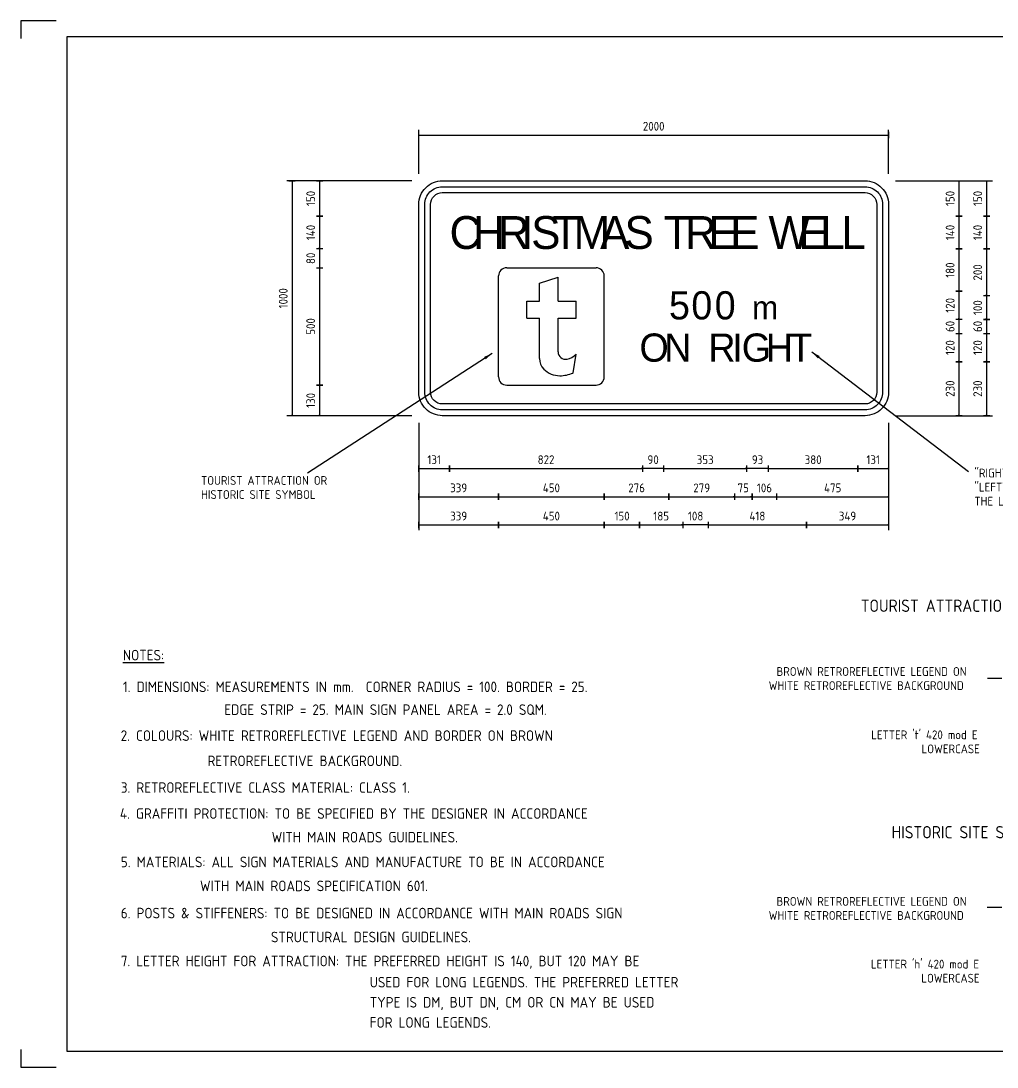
# Model space of a CAD drawing. Extents: x 0 to 420, y 0 to 297.
# Drawn here: x 0 to 277.1, y 0 to 297 of the extents above; entities that cross this region are included whole.
import ezdxf
from ezdxf.enums import TextEntityAlignment as Align

# ---------------------------------------------------------------- set-up
doc = ezdxf.new("R2010")
doc.units = 0
doc.header["$LTSCALE"] = 12
doc.header["$MEASUREMENT"] = 0
doc.layers.get('0').update_dxf_attribs({"linetype": 'CONTINUOUS'})
for name, color, linetype in [('L35', 3, 'CONTINUOUS'), ('T25', 1, 'CONTINUOUS'), ('T35', 3, 'CONTINUOUS'), ('TBLK18', 4, 'CONTINUOUS'), ('TBLK25', 1, 'CONTINUOUS'), ('TBLK35', 3, 'CONTINUOUS'), ('TBLK50', 7, 'CONTINUOUS')]:
    doc.layers.add(name, color=color, linetype=linetype)
doc.styles.add('CSERIES', font='Cseries')
doc.styles.add('DSERIES', font='Dseries')
doc.styles.add('ISO', font='iso')
doc.styles.add('MESERIES', font='MEseries')

# ---------------------------------------------------------------- blocks, each defined once
blk = doc.blocks.new('BLK5')
at = {"layer": 'L35', "style": 'DSERIES'}
for s, p in [('5', (0, 0)), ('0', (6.35, 0)), ('0', (12.98, 0))]:
    blk.add_text(s, height=8, dxfattribs=at).set_placement(p)
blk = doc.blocks.new('BLK9')
at = {"layer": 'L35', "style": 'MESERIES'}
blk.add_text('m', height=6.67, dxfattribs=at).set_placement((0, 0))
blk = doc.blocks.new('TOURIST5')
at = {"layer": 'L35'}
for p, q in [((35, 500), (415, 500)), ((0, 35), (0, 465)), ((174.1, 434.6), (253.6, 460)), ((253.6, 358.1), (253.6, 460)), ((450, 35), (450, 465)), ((174.1, 358.1), (174.1, 434.6)), ((120, 285), (120, 358.1)), ((120, 358.1), (174.1, 358.1)), ((253.6, 358.1), (330, 358.1)), ((330, 285), (330, 358.1)), ((120, 285), (174.1, 285)), ((174.1, 113.2), (174.1, 285)), ((253.6, 141.8), (253.6, 285)), ((253.6, 285), (330, 285)), ((317.3, 51.7), (330, 132.3)), ((35, 0), (415, 0))]:
    blk.add_line(p, q, dxfattribs=at)
for centre, radius, start, end in [((35, 465), 35, 90, 180), ((415, 465), 35, 0, 90), ((285.4, 141.8), 31.8, 180, 281.537), ((237.7, 113.2), 63.6, 180, 224.432), ((281.4, 173.4), 63.6, 279.3622, 319.7006), ((260.4, 135.4), 95.4, 224.432, 270.5043), ((260, 186.3), 146.3, 270.5043, 293.0357), ((35, 35), 35, 180, 270), ((415, 35), 35, 270, 0)]:
    blk.add_arc(centre, radius, start, end, dxfattribs=at)
blk = doc.blocks.new('IBLK1')
at = {"layer": 'L35', "xscale": 0.066666666666667, "yscale": 0.066666666666667, "zscale": 0.066666666666667}
blk.add_blockref('TOURIST5', (0, 0), dxfattribs=at)
blk = doc.blocks.new('BLK3')
at = {"layer": 'L35', "style": 'CSERIES'}
for s, p in [('W', (0, 0)), ('E', (8.46, 0)), ('L', (14.68, 0)), ('L', (20.69, 0))]:
    blk.add_text(s, height=9.33, dxfattribs=at).set_placement(p)
blk = doc.blocks.new('BLK2')
at = {"layer": 'L35', "style": 'CSERIES'}
for s, p in [('T', (0, 0)), ('R', (6.04, 0)), ('E', (12.66, 0)), ('E', (18.88, 0))]:
    blk.add_text(s, height=9.33, dxfattribs=at).set_placement(p)
blk = doc.blocks.new('BLK1')
at = {"layer": 'L35', "style": 'CSERIES'}
for s, p in [('C', (0, 0)), ('H', (6.68, 0)), ('R', (13.76, 0)), ('I', (20.38, 0)), ('S', (23.18, 0)), ('T', (29.18, 0)), ('M', (35.22, 0)), ('A', (42.75, 0)), ('S', (49.67, 0))]:
    blk.add_text(s, height=9.33, dxfattribs=at).set_placement(p)
blk = doc.blocks.new('BLK11')
at = {"layer": 'L35', "style": 'DSERIES'}
for s, p in [('R', (0, 0)), ('I', (6.78, 0)), ('G', (9.48, 0)), ('H', (16.32, 0)), ('T', (22.98, 0))]:
    blk.add_text(s, height=8, dxfattribs=at).set_placement(p)
blk = doc.blocks.new('BLK10')
at = {"layer": 'L35', "style": 'DSERIES'}
for s, p in [('O', (0, 0)), ('N', (7.02, 0))]:
    blk.add_text(s, height=8, dxfattribs=at).set_placement(p)
blk = doc.blocks.new('SGNDIM')
for p, q in [((0, 0), (-1, 0)), ((0, 4.5), (0, -4.5))]:
    blk.add_line(p, q)
blk = doc.blocks.new('A25')
at = {"color": 1, "linetype": 'ByBlock'}
blk.add_solid([(2.5, 0.42), (2.5, -0.42), (0, 0)], dxfattribs=at)
blk = doc.blocks.new('A3BBLK')
at = {"layer": 'TBLK25'}
for p, q in [((10, 297), (0, 297)), ((0, 297), (0, 292)), ((0, 5), (0, 0)), ((0, 0), (10, 0))]:
    blk.add_line(p, q, dxfattribs=at)
at = {"layer": 'TBLK50'}
for p, q in [((415.5, 292.5), (13, 292.5)), ((13, 292.5), (13, 4.5)), ((13, 4.5), (415.5, 4.5))]:
    blk.add_line(p, q, dxfattribs=at)
blk = doc.blocks.new('TBLK')
blk.add_blockref('A3BBLK', (0, 0))
at = {"layer": 'TBLK18', "style": 'ISO'}
blk.add_attdef('MR_DIRECTORATE', text='', height=1.5, dxfattribs=at).set_placement((381.5, 67.12), align=Align.CENTER)
for tag, p in [('STREET_NAME', (355.51, 61.1)), ('SUBURB_POSTCODE', (388.49, 61.1)), ('TELEPHONE_NO.', (368.31, 58.84)), ('FAX_NO.', (393.56, 58.84))]:
    blk.add_attdef(tag, p, '', height=1.5, dxfattribs=at)
at = {"layer": 'TBLK25', "style": 'ISO'}
for tag, height, p in [('MR_BRANCH', 2, (381.5, 64.2)), ('ROAD_SECTION', 1.75, (384.5, 29.16)), ('SLK', 1.75, (384.5, 26.11)), ('CHAINAGE', 1.75, (384.5, 19.21)), ('DRG_TYPE_03', 1.75, (360.51, 11.5)), ('DRG_TYPE_02', 1.75, (360.51, 8.36)), ('DRG_TYPE_01', 1.75, (360.3, 5.42))]:
    blk.add_attdef(tag, text='', height=height, dxfattribs=at).set_placement(p, align=Align.CENTER)
for tag, p, height in [('FILE_NUMBER', (371.77, 53.24), 2.5), ('DESIGNED_/_DRAWN', (371.77, 48.49), 2), ('VERIFIED', (371.77, 43.49), 2), ('APPROVED', (371.77, 38.49), 2), ('LOCAL_AUTHORITY', (370.48, 16.73), 1.25)]:
    blk.add_attdef(tag, p, '', height=height, dxfattribs=at)
at = {"layer": 'TBLK35', "style": 'ISO', "width": 0.9}
for tag, p in [('ROAD_PROJECT&NUMBER', (384.5, 32.23)), ('DRAWING_DESCRIPTION', (384.5, 22.29))]:
    blk.add_attdef(tag, text='', height=2.5, dxfattribs=at).set_placement(p, align=Align.CENTER)
at = {"layer": 'TBLK50', "style": 'ISO'}
blk.add_attdef('DRG_NUMBER', (370.5, 6.02), '', height=5, dxfattribs=at)

msp = doc.modelspace()

# ---------------------------------------------------------------- linework, layer by layer
at = {"layer": 'L35'}
for points in [[(112.96, 191.6), (112.96, 244.93, -0.414214), (119.63, 251.6), (239.63, 251.6, -0.414214), (246.29, 244.93), (246.29, 191.6, -0.414214), (239.63, 184.93), (119.63, 184.93, -0.414214)], [(114.63, 191.6), (114.63, 244.93, -0.414214), (119.63, 249.93), (239.63, 249.93, -0.414214), (244.63, 244.93), (244.63, 191.6, -0.414214), (239.63, 186.6), (119.63, 186.6, -0.414214)], [(116.29, 191.6), (116.29, 244.93, -0.414214), (119.63, 248.26), (239.63, 248.26, -0.414214), (242.96, 244.93), (242.96, 191.6, -0.414214), (239.63, 188.26), (119.63, 188.26, -0.414214)]]:
    msp.add_lwpolyline(points, format="xyb", close=True, dxfattribs=at)
at = {"layer": 'T25'}
for p, q in [((112.96, 253.6), (112.96, 266.1)), ((113.16, 264.6), (246.09, 264.6)), ((246.29, 253.6), (246.29, 266.1)), ((110.96, 251.6), (75.46, 251.6)), ((76.96, 251.4), (76.96, 185.13)), ((110.96, 251.6), (83.27, 251.6)), ((110.96, 251.6), (83.46, 251.6)), ((84.77, 251.4), (84.77, 241.8)), ((248.29, 251.6), (267.79, 251.6)), ((248.29, 251.6), (275.79, 251.6)), ((248.29, 251.6), (275.62, 251.6)), ((266.29, 251.4), (266.29, 241.8)), ((274.12, 251.4), (274.12, 241.8)), ((84.77, 241.4), (84.77, 232.46)), ((266.29, 241.4), (266.29, 232.46)), ((274.12, 241.4), (274.12, 232.46)), ((84.77, 232.46), (84.77, 232.66)), ((84.77, 232.26), (84.77, 226.93)), ((266.29, 232.06), (266.29, 220.46)), ((274.12, 232.06), (274.12, 219.13)), ((84.77, 226.73), (84.77, 226.53)), ((84.77, 226.73), (84.77, 193.8)), ((266.29, 220.06), (266.29, 212.46)), ((274.12, 219.13), (274.12, 219.33)), ((274.12, 218.93), (274.12, 207.3)), ((266.29, 212.46), (266.29, 212.66)), ((266.29, 212.26), (266.29, 208.26)), ((274.12, 212.46), (274.12, 212.66)), ((274.12, 212.06), (274.12, 211.86)), ((266.29, 208.06), (266.29, 207.86)), ((266.29, 208.06), (266.29, 200.46)), ((274.12, 208.06), (274.12, 207.86)), ((274.12, 208.06), (274.12, 200.46)), ((133.8, 202.62), (81.34, 168.65)), ((224.51, 203.05), (268.99, 169.08)), ((266.29, 200.06), (266.29, 185.13)), ((274.12, 200.06), (274.12, 185.13)), ((84.77, 193.4), (84.77, 185.13)), ((110.96, 184.93), (75.46, 184.93)), ((110.96, 184.93), (83.27, 184.93)), ((110.96, 184.93), (83.46, 184.93)), ((248.29, 184.93), (267.79, 184.93)), ((248.29, 184.93), (275.79, 184.93)), ((248.29, 184.93), (275.62, 184.93)), ((112.96, 182.93), (112.96, 168.43)), ((112.96, 182.93), (112.96, 160.43)), ((112.96, 182.93), (112.96, 152.43)), ((246.29, 182.93), (246.29, 168.43)), ((246.29, 182.93), (246.29, 160.43)), ((246.29, 182.93), (246.29, 152.43)), ((113.16, 169.93), (121.47, 169.93)), ((121.87, 169.93), (176.27, 169.93)), ((176.27, 169.93), (176.07, 169.93)), ((182.47, 169.93), (176.47, 169.93)), ((182.67, 169.93), (182.87, 169.93)), ((182.67, 169.93), (205.82, 169.93)), ((205.82, 169.93), (205.62, 169.93)), ((212.23, 169.93), (206.02, 169.93)), ((212.43, 169.93), (212.63, 169.93)), ((212.43, 169.93), (237.38, 169.93)), ((237.78, 169.93), (246.09, 169.93)), ((113.16, 161.93), (135.39, 161.93)), ((135.79, 161.93), (165.39, 161.93)), ((165.79, 161.93), (183.77, 161.93)), ((184.17, 161.93), (202.35, 161.93)), ((202.35, 161.93), (202.15, 161.93)), ((202.55, 161.93), (214.61, 161.93)), ((207.35, 161.93), (207.15, 161.93)), ((207.75, 161.93), (207.95, 161.93)), ((214.81, 161.93), (215.01, 161.93)), ((214.81, 161.93), (246.09, 161.93)), ((113.16, 153.93), (175.39, 153.93)), ((175.79, 153.93), (187.74, 153.93)), ((187.74, 153.93), (187.54, 153.93)), ((195.15, 153.93), (187.94, 153.93)), ((195.35, 153.93), (195.55, 153.93)), ((195.35, 153.93), (222.8, 153.93)), ((223.2, 153.93), (246.09, 153.93)), ((278.51, 110.35), (274.38, 110.35)), ((278.44, 45.26), (274.31, 45.26))]:
    msp.add_line(p, q, dxfattribs=at)

# ---------------------------------------------------------------- block references
msp.add_blockref('TBLK', (0, 0))
at = {"layer": 'L35'}
for name, p in [('BLK1', (121.67, 232.26)), ('BLK2', (182.47, 232.26)), ('BLK3', (212.23, 232.26)), ('IBLK1', (135.59, 193.6)), ('BLK5', (183.97, 212.26)), ('BLK9', (207.55, 212.26)), ('BLK10', (175.59, 200.26)), ('BLK11', (195.15, 200.26))]:
    msp.add_blockref(name, p, dxfattribs=at)
for p, rotation in [((133.8, 202.62), 212.9308668962844), ((224.51, 203.05), 322.6277892240017)]:
    msp.add_blockref('A25', p, dxfattribs=dict(at, rotation=rotation))
at = {"layer": 'T25', "xscale": 0.2, "yscale": 0.2, "zscale": 0.2}
for p, rotation in [((112.96, 264.6), 180), ((76.96, 251.6), 90), ((84.77, 251.6), 90), ((266.29, 251.6), 90), ((274.12, 251.6), 90), ((84.77, 241.6), 270), ((84.77, 241.6), 90), ((266.29, 241.6), 270), ((266.29, 241.6), 90), ((274.12, 241.6), 270), ((274.12, 241.6), 90), ((84.77, 232.26), 270), ((84.77, 232.26), 270), ((266.29, 232.26), 270), ((266.29, 232.26), 90), ((274.12, 232.26), 270), ((274.12, 232.26), 90), ((84.77, 226.93), 90), ((84.77, 226.93), 90), ((266.29, 220.26), 270), ((266.29, 220.26), 90), ((274.12, 218.93), 270), ((274.12, 218.93), 270), ((266.29, 212.26), 270), ((266.29, 212.26), 270), ((274.12, 212.26), 270), ((274.12, 212.26), 90), ((266.29, 208.26), 90), ((266.29, 208.26), 90), ((274.12, 208.26), 90), ((274.12, 208.26), 90), ((266.29, 200.26), 270), ((266.29, 200.26), 90), ((274.12, 200.26), 270), ((274.12, 200.26), 90), ((84.77, 193.6), 270), ((84.77, 193.6), 90), ((76.96, 184.93), 270), ((84.77, 184.93), 270), ((266.29, 184.93), 270), ((274.12, 184.93), 270), ((112.96, 169.93), 180), ((121.67, 169.93), 180), ((182.47, 169.93), 180), ((182.47, 169.93), 180), ((212.23, 169.93), 180), ((212.23, 169.93), 180), ((237.58, 169.93), 180), ((112.96, 161.93), 180), ((135.59, 161.93), 180), ((165.59, 161.93), 180), ((183.97, 161.93), 180), ((207.55, 161.93), 180), ((214.61, 161.93), 180), ((214.61, 161.93), 180), ((112.96, 153.93), 180), ((135.59, 153.93), 180), ((165.59, 153.93), 180), ((175.59, 153.93), 180), ((195.15, 153.93), 180), ((195.15, 153.93), 180), ((223, 153.93), 180)]:
    msp.add_blockref('SGNDIM', p, dxfattribs=dict(at, rotation=rotation))
for p in [(246.29, 264.6), (121.67, 169.93), (176.47, 169.93), (176.47, 169.93), (206.02, 169.93), (206.02, 169.93), (237.58, 169.93), (246.29, 169.93), (135.59, 161.93), (165.59, 161.93), (183.97, 161.93), (202.55, 161.93), (202.55, 161.93), (207.55, 161.93), (246.29, 161.93), (135.59, 153.93), (165.59, 153.93), (175.59, 153.93), (187.94, 153.93), (187.94, 153.93), (223, 153.93), (246.29, 153.93)]:
    msp.add_blockref('SGNDIM', p, dxfattribs=at)

# ---------------------------------------------------------------- texts
at = {"layer": 'T25', "color": 3, "style": 'ISO'}
for s, p in [('2000', (179.63, 267.1)), ('131', (117.31, 172.43)), ('822', (149.07, 172.43)), ('90', (179.47, 172.43)), ('353', (194.25, 172.43)), ('93', (209.12, 172.43)), ('380', (224.9, 172.43)), ('131', (241.94, 172.43)), ('339', (124.27, 164.43)), ('450', (150.59, 164.43)), ('276', (174.78, 164.43)), ('279', (193.26, 164.43)), ('75', (205.05, 164.43)), ('106', (211.08, 164.43)), ('475', (230.45, 164.43)), ('339', (124.27, 156.43)), ('450', (150.59, 156.43)), ('150', (170.66, 156.43)), ('185', (181.76, 156.43)), ('108', (191.54, 156.43)), ('418', (209.07, 156.43)), ('349', (234.65, 156.43))]:
    msp.add_text(s, height=2.5, dxfattribs=at).set_placement(p, align=Align.MIDDLE_CENTER)
for s, p in [('150', (82.27, 246.6)), ('150', (263.79, 246.6)), ('150', (271.62, 246.6)), ('140', (82.27, 236.93)), ('140', (263.79, 236.93)), ('140', (271.62, 236.93)), ('80', (82.27, 229.6)), ('180', (263.79, 226.26)), ('200', (271.62, 225.6)), ('1000', (74.46, 218.26)), ('120', (263.79, 216.26)), ('100', (271.62, 215.6)), ('500', (82.27, 210.26)), ('60', (263.79, 210.26)), ('60', (271.62, 210.26)), ('120', (263.79, 204.26)), ('120', (271.62, 204.26)), ('230', (263.79, 192.6)), ('230', (271.62, 192.6)), ('130', (82.27, 189.26))]:
    msp.add_text(s, height=2.5, rotation=90, dxfattribs=at).set_placement(p, align=Align.MIDDLE_CENTER)
at = {"layer": 'T25', "style": 'ISO'}
for s, p in [('"RIGHT" CAN BE CHANGED TO', (270.67, 167.4)), ('TOURIST ATTRACTION OR', (51.13, 165.29)), ('"LEFT" FOR ATTRACTIONS ON', (270.67, 163.4)), ('HISTORIC SITE SYMBOL', (51.13, 161.29)), ('THE LEFT.', (270.67, 159.4)), ('BROWN RETROREFLECTIVE LEGEND ON', (214.5, 111.05)), ('       WHITE RETROREFLECTIVE BACKGROUND', (202.27, 107.05)), ("LETTER 't' 420 mod E", (241.38, 93.08)), ('          LOWERCASE', (241.38, 89.08)), ('BROWN RETROREFLECTIVE LEGEND ON', (214.5, 45.79)), ('       WHITE RETROREFLECTIVE BACKGROUND', (202.27, 41.79)), ("LETTER 'h' 420 mod E", (241.31, 27.98)), ('          LOWERCASE', (241.31, 23.98))]:
    msp.add_text(s, height=2.5, dxfattribs=at).set_placement(p)
at = {"layer": 'T25', "color": 3, "style": 'ISO'}
for s, p in [('%%UNOTES:', (28.96, 115.45)), ('1. DIMENSIONS: MEASUREMENTS IN mm.  CORNER RADIUS = 100. BORDER = 25.', (28.96, 106.45)), ('EDGE STRIP = 25. MAIN SIGN PANEL AREA = 2.0 SQM.', (57.74, 99.97)), ('2. COLOURS: WHITE RETROREFLECTIVE LEGEND AND BORDER ON BROWN', (28.33, 92.6)), ('RETROREFLECTIVE BACKGROUND.', (52.97, 85.43)), ('3. RETROREFLECTIVE CLASS MATERIAL: CLASS 1.', (28.36, 77.86)), ('4. GRAFFITI PROTECTION: TO BE SPECIFIED BY THE DESIGNER IN ACCORDANCE', (28.1, 70.48)), ('               WITH MAIN ROADS GUIDELINES.', (45.46, 63.77)), ('5. MATERIALS: ALL SIGN MATERIALS AND MANUFACTURE TO BE IN ACCORDANCE ', (28.36, 56.73)), ('               WITH MAIN ROADS SPECIFICATION 601.', (25.11, 49.93)), ('6. POSTS & STIFFENERS: TO BE DESIGNED IN ACCORDANCE WITH MAIN ROADS SIGN', (28.36, 42.22)), ('               STRUCTURAL DESIGN GUIDELINES.', (45.24, 35.42)), ('7. LETTER HEIGHT FOR ATTRACTION: THE PREFERRED HEIGHT IS 140, BUT 120 MAY BE', (28.36, 28.61)), ('USED FOR LONG LEGENDS. THE PREFERRED LETTER', (99.02, 22.6)), ('TYPE IS DM, BUT DN, CM OR CN MAY BE USED', (99.02, 16.89)), ('FOR LONG LEGENDS.', (99.02, 11.17))]:
    msp.add_text(s, height=3, dxfattribs=at).set_placement(p)
at = {"layer": 'T35', "style": 'ISO'}
for s, p in [('TOURIST ATTRACTION SYMBOL DETAIL', (238.41, 129.22)), ('HISTORIC SITE SYMBOL DETAIL', (247.17, 64.93))]:
    msp.add_text(s, height=3.5, dxfattribs=at).set_placement(p)

doc.saveas('drawing.dxf')
